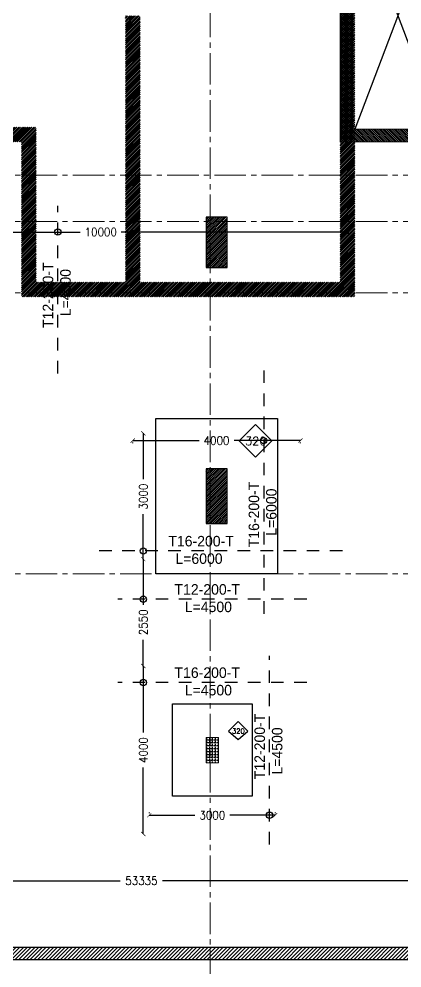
# Model space of a CAD drawing. Header units: millimetres. Extents: x -967280 to 3852, y 2833 to 1955156.
# Drawn here: x -717790 to -708655, y 477843 to 500463 of the extents above; entities that cross this region are included whole.
import ezdxf

# ---------------------------------------------------------------- set-up
doc = ezdxf.new("R2010")
doc.units = ezdxf.units.MM
doc.header["$LTSCALE"] = 1000
doc.header["$PDMODE"] = 35
doc.header["$PDSIZE"] = 25
for name, pattern in [('$0$DASHED2', [0.375, 0.25, -0.125]), ('B05-FIRST FLOOR PLAN$0$DLINE', [0.55, 0.3, -0.25]), ('Columns_Structural070816$0$CENTER2', [1.125, 0.75, -0.125, 0.125, -0.125])]:
    doc.linetypes.add(name, pattern=pattern)
for name, color, linetype in [('B05-FIRST FLOOR PLAN$0$STR_ROOF RFT$0$S-SYMB', 30, 'Continuous'), ('R.C. footing', 4, 'Continuous'), ('S - BATH Hach', 1, 'Continuous'), ('S - col hach', 1, 'Continuous'), ('S - dot', 1, 'Continuous'), ('S -Beams', 2, 'Continuous'), ('S-TEXT', 2, 'Continuous'), ('SLAB', 210, 'Continuous')]:
    doc.layers.add(name, color=color, linetype=linetype)
for name, color, linetype, lineweight in [('S - column', 6, 'Continuous', 60), ('ST-000-AXIS', 9, 'Columns_Structural070816$0$CENTER2', 9), ('ST-203-SLAB-TXT', 7, 'Continuous', 30), ('ST-206-SLAB-DIM', 1, 'Continuous', 20), ('ST-RFT-BOT', 2, '$0$DASHED2', 30), ('ST-RFT-TOP', 5, '$0$DASHED2', 30)]:
    doc.layers.add(name, color=color, linetype=linetype, lineweight=lineweight)
doc.styles.add('B05-FIRST FLOOR PLAN$0$XS-Roof RFT$0$T25-100', font='STENCIL.shx', dxfattribs={"height": 250})
doc.styles.add('ROMANC', font='romanc.shx')
doc.styles.add('TUNELNO', font='romans.shx', dxfattribs={"width": 0.9})
doc.dimstyles.new('Copy(2) of DSEC', dxfattribs={"dimtxt": 200, "dimasz": 100, "dimexe": 50, "dimexo": 80, "dimgap": 100, "dimtad": 1, "dimdec": 0, "dimrnd": 5, "dimzin": 0, "dimdsep": 46, "dimtxsty": 'TUNELNO', "dimblk": 'ARCHTICK', "dimcen": 0.09, "dimclrd": 1, "dimclre": 1, "dimclrt": 3, "dimadec": 0, "dimazin": 0, "dimtfac": 0.78125, "dimtdec": 0, "dimtix": 1, "dimtmove": 2, "dimatfit": 3, "dimldrblk": 'ARCHTICK', "dimfxl": 1, "dimtolj": 1, "dimtzin": 0, "dimarcsym": 0})
pattern_1 = [(45, (-410798.87, -446239.72), (-44.9012806, 44.9012806), []), (135, (-410798.87, -446239.72), (-44.9012806, -44.9012806), [])]

# ---------------------------------------------------------------- blocks, each defined once
blk = doc.blocks.new('_ArchTick')
at = {"color": 0, "linetype": 'ByBlock', "const_width": 0.15}
blk.add_lwpolyline([(-0.5, -0.5), (0.5, 0.5)], dxfattribs=at)
blk = doc.blocks.new('*D1094')
at = {"layer": 'Defpoints', "color": 0, "transparency": 16777216}
for p in [(-719941, 495515), (-709939, 495515), (-709939, 495385)]:
    blk.add_point(p, dxfattribs=at)
at = {"layer": 'ST-206-SLAB-DIM', "color": 1, "lineweight": -2, "transparency": 16777216}
for p, q in [((-719941, 495435), (-719941, 495335)), ((-719941, 495385), (-716330, 495385)), ((-709939, 495385), (-715350, 495385)), ((-709939, 495435), (-709939, 495335))]:
    blk.add_line(p, q, dxfattribs=at)
at = {"layer": 'ST-206-SLAB-DIM', "color": 1, "lineweight": -2, "transparency": 16777216, "xscale": 100, "yscale": 100, "zscale": 100, "rotation": 180}
blk.add_blockref('_ArchTick', (-719941, 495385), dxfattribs=at)
at = {"layer": 'ST-206-SLAB-DIM', "color": 1, "lineweight": -2, "transparency": 16777216, "xscale": 100, "yscale": 100, "zscale": 100}
blk.add_blockref('_ArchTick', (-709939, 495385), dxfattribs=at)
at = {"layer": 'ST-206-SLAB-DIM', "color": 3, "transparency": 16777216, "insert": (-715840, 495385), "char_height": 200, "attachment_point": 5, "style": 'TUNELNO'}
blk.add_mtext('\\A1;10000', dxfattribs=at)
blk = doc.blocks.new('A$C46269fcd new')
at = {"layer": 'S - BATH Hach', "ltscale": 30, "transparency": 33554483}
h = blk.add_hatch(dxfattribs=at)
h.set_pattern_fill('ANSI31', color=1, scale=20)
h.set_pattern_definition([(45, (643184.17, -484711.8), (-44.9012806, 44.9012806), [])])
h.paths.add_polyline_path([(47835, 35800), (47835, -9200), (-6100, -9200), (-6100, 35800), (-5800, 35800), (-5800, -8900), (47535, -8900), (47535, 35800)])
at = {"layer": 'S - col hach', "true_color": 0xcd6928}
h = blk.add_hatch(dxfattribs=at)
h.set_pattern_fill('ANGLE', color=32, scale=10, angle=90)
h.set_pattern_definition([(90, (-416798.87, -510339.72), (-69.85, 4e-15), [50.8, -19.05]), (180, (-416798.87, -510339.72), (-9e-15, -69.85), [50.8, -19.05])])
h.paths.add_polyline_path([(27800, -3900), (27500, -3900), (27500, -4500), (27800, -4500)])
at = {"layer": 'R.C. footing', "color": 4, "ltscale": 30}
blk.add_lwpolyline([(47835, 35800), (47835, -9200), (-6100, -9200), (-6100, 35800), (-5800, 35800), (-5800, -8900), (47535, -8900), (47535, 35800)], close=True, dxfattribs=at)
at = {"layer": 'S - column', "lineweight": 15}
blk.add_lwpolyline([(27800, -3900), (27500, -3900), (27500, -4500), (27800, -4500)], close=True, dxfattribs=at)
blk = doc.blocks.new('FROM FOUNDATION TO UPPER LOWER BASEMENT_COLUMNS(new2)')
at = {"layer": 'S - col hach'}
h = blk.add_hatch(dxfattribs=at)
h.set_pattern_fill('ANSI31', color=256, scale=10, angle=-90)
h.set_pattern_definition([(315, (-770003.16, 861038.448), (22.4506403, 22.4506403), [])])
h.paths.add_polyline_path([(450199, 621040), (447899, 621040), (447899, 626440), (450199, 626440), (450199, 626740), (447599, 626740), (447599, 620740), (450199, 620740)])
h = blk.add_hatch(dxfattribs=at)
h.set_pattern_fill('ANSI31', color=256, scale=10)
h.set_pattern_definition([(45, (-119733.897, -851549.915), (-22.4506403, 22.4506403), [])])
h.paths.add_polyline_path([(444899, 618940), (444399, 618940), (444399, 617740), (444899, 617740)])
h = blk.add_hatch(dxfattribs=at)
h.set_pattern_fill('ANSI31', color=256, scale=10)
h.set_pattern_definition([(45, (193250.144, -596912.31), (-22.4506403, 22.4506403), [])])
h.paths.add_polyline_path([(444899, 611640), (444899, 612940), (444399, 612940), (444399, 611640)])
at = {"layer": 'S - column', "lineweight": 15}
for points in [[(450199, 621040), (447899, 621040), (447899, 626440), (450199, 626440), (450199, 626740), (447599, 626740), (447599, 620740), (450199, 620740)], [(444399, 617740), (444399, 618940), (444899, 618940), (444899, 617740)], [(444399, 611640), (444399, 612940), (444899, 612940), (444899, 611640)]]:
    blk.add_lwpolyline(points, close=True, dxfattribs=at)
at = {"layer": 'ST-RFT-BOT', "color": 7, "linetype": 'Continuous', "ltscale": 30}
for points in [[(444899, 618940), (444399, 618940), (444399, 617740), (444899, 617740)], [(444899, 612940), (444399, 612940), (444399, 611640), (444899, 611640)]]:
    blk.add_lwpolyline(points, dxfattribs=at)
blk = doc.blocks.new('A$C498c0d08')
at = {"layer": 'S - col hach'}
h = blk.add_hatch(dxfattribs=at)
h.set_pattern_fill('ANSI37', color=3, scale=20)
h.set_pattern_definition(pattern_1)
h.paths.add_polyline_path([(48200, -15400), (48500, -15400), (48500, -16000), (48200, -16000)])
h = blk.add_hatch(dxfattribs=at)
h.set_pattern_fill('ANSI31', color=256, scale=10)
h.set_pattern_definition([(45, (549284.17, -420511.8), (-22.4506403, 22.4506403), [])])
h.paths.add_polyline_path([(36800, -19500), (26638, -19500), (26638, -25500), (29200, -25500), (29200, -29200), (37150, -29200), (37150, -19500), (36800, -19500), (36800, -28850), (32025, -28850), (32025, -22500), (31675, -22500), (31675, -28850), (29550, -28850), (29550, -25150), (26988, -25150), (26988, -19850), (31675, -19850), (31675, -22000), (32025, -22000), (32025, -19850), (36800, -19850)])
h = blk.add_hatch(dxfattribs=at)
h.set_pattern_fill('ANSI37', color=3, scale=20)
h.set_pattern_definition(pattern_1)
h.paths.add_polyline_path([(48200, -20400), (48500, -20400), (48500, -21000), (48200, -21000)])
h = blk.add_hatch(dxfattribs=at)
h.set_pattern_fill('ANSI37', color=3, scale=20)
h.set_pattern_definition(pattern_1)
h.paths.add_polyline_path([(48200, -25400), (48500, -25400), (48500, -26000), (48200, -26000)])
h = blk.add_hatch(dxfattribs=at)
h.set_pattern_fill('ANSI37', color=3, scale=20)
h.set_pattern_definition(pattern_1)
h.paths.add_polyline_path([(48200, -30400), (48500, -30400), (48500, -31000), (48200, -31000)])
at = {"layer": 'S - column', "lineweight": 15}
for points in [[(48200, -15400), (48500, -15400), (48500, -16000), (48200, -16000)], [(48200, -20400), (48500, -20400), (48500, -21000), (48200, -21000)], [(48200, -25400), (48500, -25400), (48500, -26000), (48200, -26000)], [(48200, -30400), (48500, -30400), (48500, -31000), (48200, -31000)]]:
    blk.add_lwpolyline(points, close=True, dxfattribs=at)
at = {"layer": 'S -Beams', "const_width": 0.02}
blk.add_lwpolyline([(37150, -19500), (26638, -19500), (26638, -25500), (29200, -25500), (29200, -29200), (37150, -29200)], close=True, dxfattribs=at)
at = {"layer": 'S -Beams'}
blk.add_lwpolyline([(31675, -22500, 0.02, 0.02, 0), (31675, -28850, 0.02, 0.02, 0), (29550, -28850, 0.02, 0.02, 0), (29550, -25150, 0.02, 0.02, 0), (26988, -25150, 0.02, 0.02, 0), (26988, -19850, 0.02, 0.02, 0), (31675, -19850, 0.02, 0.02, 0), (31675, -22000, 0, 0, 0), (32025, -22000, 0, 0, 0), (32025, -19850, 0, 0, 0), (36800, -19850, 0, 0, 0), (36800, -28850, 0, 0, 0), (32025, -28850, 0, 0, 0), (32025, -22500, 0, 0, 0)], format="xyseb", close=True, dxfattribs=at)
blk = doc.blocks.new('*D1158')
at = {"layer": 'Defpoints', "color": 0, "transparency": 16777216}
for p in [(-714825, 490590), (-714795, 490590), (-714795, 487589)]:
    blk.add_point(p, dxfattribs=at)
at = {"layer": 'ST-206-SLAB-DIM', "color": 1, "lineweight": -2, "transparency": 16777216}
for p, q in [((-714825, 490590), (-714825, 489496)), ((-714825, 487589), (-714825, 488662))]:
    blk.add_line(p, q, dxfattribs=at)
at = {"layer": 'ST-206-SLAB-DIM', "color": 1, "lineweight": -2, "transparency": 16777216, "xscale": 100, "yscale": 100, "zscale": 100}
for p, rotation in [((-714825, 490590), 90), ((-714825, 487589), 270)]:
    blk.add_blockref('_ArchTick', p, dxfattribs=dict(at, rotation=rotation))
at = {"layer": 'ST-206-SLAB-DIM', "color": 3, "transparency": 16777216, "insert": (-714825, 489079), "char_height": 200, "attachment_point": 5, "rotation": 90, "style": 'TUNELNO'}
blk.add_mtext('\\A1;3000', dxfattribs=at)
blk = doc.blocks.new('*D1159')
at = {"layer": 'Defpoints', "color": 0, "transparency": 16777216}
for p in [(-715077, 490431), (-711076, 490431), (-711076, 490415)]:
    blk.add_point(p, dxfattribs=at)
at = {"layer": 'ST-206-SLAB-DIM', "color": 1, "lineweight": -2, "transparency": 16777216}
for p, q in [((-715077, 490415), (-713496, 490415)), ((-711076, 490415), (-712662, 490415)), ((-715077, 490351), (-715077, 490365)), ((-711076, 490351), (-711076, 490365))]:
    blk.add_line(p, q, dxfattribs=at)
at = {"layer": 'ST-206-SLAB-DIM', "color": 1, "lineweight": -2, "transparency": 16777216, "xscale": 100, "yscale": 100, "zscale": 100, "rotation": 180}
blk.add_blockref('_ArchTick', (-715077, 490415), dxfattribs=at)
at = {"layer": 'ST-206-SLAB-DIM', "color": 1, "lineweight": -2, "transparency": 16777216, "xscale": 100, "yscale": 100, "zscale": 100}
blk.add_blockref('_ArchTick', (-711076, 490415), dxfattribs=at)
at = {"layer": 'ST-206-SLAB-DIM', "color": 3, "transparency": 16777216, "insert": (-713079, 490415), "char_height": 200, "attachment_point": 5, "style": 'TUNELNO'}
blk.add_mtext('\\A1;4000', dxfattribs=at)
blk = doc.blocks.new('*D1174')
at = {"layer": 'Defpoints', "color": 0, "transparency": 16777216}
for p in [(-714795, 485040), (-714825, 481039), (-714795, 481039)]:
    blk.add_point(p, dxfattribs=at)
at = {"layer": 'ST-206-SLAB-DIM', "color": 1, "lineweight": -2, "transparency": 16777216}
for p, q in [((-714825, 485040), (-714825, 483455)), ((-714825, 481039), (-714825, 482620))]:
    blk.add_line(p, q, dxfattribs=at)
at = {"layer": 'ST-206-SLAB-DIM', "color": 1, "lineweight": -2, "transparency": 16777216, "xscale": 100, "yscale": 100, "zscale": 100}
for p, rotation in [((-714825, 485040), 90), ((-714825, 481039), 270)]:
    blk.add_blockref('_ArchTick', p, dxfattribs=dict(at, rotation=rotation))
at = {"layer": 'ST-206-SLAB-DIM', "color": 3, "transparency": 16777216, "insert": (-714825, 483037), "char_height": 200, "attachment_point": 5, "rotation": 90, "style": 'TUNELNO'}
blk.add_mtext('\\A1;4000', dxfattribs=at)
blk = doc.blocks.new('*D1175')
at = {"layer": 'Defpoints', "color": 0, "transparency": 16777216}
for p in [(-714682, 481469), (-711681, 481485), (-711681, 481469)]:
    blk.add_point(p, dxfattribs=at)
at = {"layer": 'ST-206-SLAB-DIM', "color": 1, "lineweight": -2, "transparency": 16777216}
for p, q in [((-714682, 481549), (-714682, 481535)), ((-714682, 481485), (-713596, 481485)), ((-711681, 481485), (-712762, 481485)), ((-711681, 481549), (-711681, 481535))]:
    blk.add_line(p, q, dxfattribs=at)
at = {"layer": 'ST-206-SLAB-DIM', "color": 1, "lineweight": -2, "transparency": 16777216, "xscale": 100, "yscale": 100, "zscale": 100, "rotation": 180}
blk.add_blockref('_ArchTick', (-714682, 481485), dxfattribs=at)
at = {"layer": 'ST-206-SLAB-DIM', "color": 1, "lineweight": -2, "transparency": 16777216, "xscale": 100, "yscale": 100, "zscale": 100}
blk.add_blockref('_ArchTick', (-711681, 481485), dxfattribs=at)
at = {"layer": 'ST-206-SLAB-DIM', "color": 3, "transparency": 16777216, "insert": (-713179, 481485), "char_height": 200, "attachment_point": 5, "style": 'TUNELNO'}
blk.add_mtext('\\A1;3000', dxfattribs=at)
blk = doc.blocks.new('*D1183')
at = {"layer": 'Defpoints', "color": 0, "transparency": 16777216}
for p in [(-714825, 487589), (-714795, 487589), (-714795, 485040)]:
    blk.add_point(p, dxfattribs=at)
at = {"layer": 'ST-206-SLAB-DIM', "color": 1, "lineweight": -2, "transparency": 16777216}
for p, q in [((-714825, 487589), (-714825, 486501)), ((-714825, 485040), (-714825, 485666))]:
    blk.add_line(p, q, dxfattribs=at)
at = {"layer": 'ST-206-SLAB-DIM', "color": 1, "lineweight": -2, "transparency": 16777216, "xscale": 100, "yscale": 100, "zscale": 100}
for p, rotation in [((-714825, 487589), 90), ((-714825, 485040), 270)]:
    blk.add_blockref('_ArchTick', p, dxfattribs=dict(at, rotation=rotation))
at = {"layer": 'ST-206-SLAB-DIM', "color": 3, "transparency": 16777216, "insert": (-714825, 486083), "char_height": 200, "attachment_point": 5, "rotation": 90, "style": 'TUNELNO'}
blk.add_mtext('\\A1;2550', dxfattribs=at)
blk = doc.blocks.new('*D1188')
at = {"layer": 'Defpoints', "color": 0, "transparency": 16777216}
for p in [(-746629, 479954), (-746629, 479924), (-693294, 479954)]:
    blk.add_point(p, dxfattribs=at)
at = {"layer": 'ST-206-SLAB-DIM', "color": 1, "lineweight": -2, "transparency": 16777216}
for p, q in [((-746629, 479924), (-715373, 479924)), ((-693294, 479924), (-714367, 479924))]:
    blk.add_line(p, q, dxfattribs=at)
at = {"layer": 'ST-206-SLAB-DIM', "color": 1, "lineweight": -2, "transparency": 16777216, "xscale": 100, "yscale": 100, "zscale": 100, "rotation": 180}
blk.add_blockref('_ArchTick', (-746629, 479924), dxfattribs=at)
at = {"layer": 'ST-206-SLAB-DIM', "color": 1, "lineweight": -2, "transparency": 16777216, "xscale": 100, "yscale": 100, "zscale": 100}
blk.add_blockref('_ArchTick', (-693294, 479924), dxfattribs=at)
at = {"layer": 'ST-206-SLAB-DIM', "color": 3, "transparency": 16777216, "insert": (-714870, 479924), "char_height": 200, "attachment_point": 5, "style": 'TUNELNO'}
blk.add_mtext('\\A1;53335', dxfattribs=at)
blk = doc.blocks.new('AXES-00')
at = {"layer": 'ST-000-AXIS'}
for p, q in [((544498.9, 750979.6), (544498.9, 695813.8)), ((575723.2, 719939.7), (505674.3, 719939.7)), ((575723.2, 718839.7), (505674.3, 718839.7)), ((575723.2, 717139.7), (505674.3, 717139.7)), ((575723.2, 710439.7), (505674.3, 710439.7))]:
    blk.add_line(p, q, dxfattribs=at)

msp = doc.modelspace()

# ---------------------------------------------------------------- hatches: boundary and pattern name
at = {"layer": 'S - BATH Hach'}
h = msp.add_hatch(dxfattribs=at)
h.set_pattern_fill('ANSI31', color=256, scale=20, angle=180)
h.set_pattern_definition([(225, (-644280.77, 271607.625), (44.90128, -44.90128), [])])
h.paths.add_polyline_path([(-710128.7, 503537.4), (-720290.7, 503537.4), (-720290.7, 497537.4), (-717728.7, 497537.4), (-717728.7, 493837.4), (-709778.7, 493837.4), (-709778.7, 497537.4), (-710128.7, 497537.4), (-710128.7, 494187.4), (-714903.7, 494187.4), (-714903.7, 500537.4), (-715253.7, 500537.4), (-715253.7, 494187.4), (-717378.7, 494187.4), (-717378.7, 497887.4), (-719940.7, 497887.4), (-719940.7, 503187.4), (-715253.7, 503187.4), (-715253.7, 501037.4), (-714903.7, 501037.4), (-714903.7, 503187.4), (-710128.7, 503187.4)])

# ---------------------------------------------------------------- linework, layer by layer
at = {"layer": 'B05-FIRST FLOOR PLAN$0$STR_ROOF RFT$0$S-SYMB'}
for centre in [(-716864, 495384.6), (-711954.2, 490414.5), (-714825.2, 487783), (-714825.3, 486633.2), (-714825.3, 484648.6), (-711815.5, 481485.3)]:
    msp.add_circle(centre, 75, dxfattribs=at)
at = {"layer": 'S - dot'}
for p, q in [((-707728.7, 503237.4), (-709778.7, 497837.4)), ((-707728.7, 497837.4), (-709728.7, 503137.4))]:
    msp.add_line(p, q, dxfattribs=at)
at = {"layer": 'S -Beams', "const_width": 0.02}
msp.add_lwpolyline([(-709778.7, 493837.4), (-709778.7, 503537.4), (-720290.7, 503537.4), (-720290.7, 497537.4), (-717728.7, 497537.4), (-717728.7, 493837.4)], close=True, dxfattribs=at)
at = {"layer": 'S-TEXT', "color": 7, "true_color": 0xffffff}
for points in [[(-712149, 490019.6), (-711761.8, 490406.8), (-712149, 490793.9), (-712536.1, 490406.8)], [(-712562.7, 483288.2), (-712330.4, 483490.4), (-712562.7, 483722.7), (-712795, 483490.4)]]:
    msp.add_lwpolyline(points, close=True, dxfattribs=at)
at = {"layer": 'SLAB', "color": 2, "linetype": 'Continuous', "ltscale": 30}
for points in [[(-714528.7, 490937.4), (-711628.8, 490937.4), (-711628.8, 487237.4), (-714528.7, 487237.4)], [(-714128.7, 484137.4), (-712228.7, 484137.4), (-712228.7, 481937.4), (-714128.7, 481937.4)]]:
    msp.add_lwpolyline(points, close=True, dxfattribs=at)
at = {"layer": 'ST-RFT-TOP', "linetype": 'B05-FIRST FLOOR PLAN$0$DLINE'}
for points in [[(-716864, 492012.4), (-716864, 496012.4)], [(-711954.2, 492087.4), (-711954.2, 486087.4)], [(-710078.8, 487783), (-716078.8, 487783)], [(-710928.7, 486633.2), (-715428.7, 486633.2)], [(-711815.5, 480787.4), (-711815.5, 485287.4)], [(-710928.7, 484648.6), (-715428.7, 484648.6)]]:
    msp.add_lwpolyline(points, dxfattribs=at)

# ---------------------------------------------------------------- block references
at = {"layer": 'S - column', "color": 7, "true_color": 0xffffff}
msp.add_blockref('A$C46269fcd new', (-740828.7, 487237.4), dxfattribs=at)
at = {"layer": 'S - column'}
msp.add_blockref('FROM FOUNDATION TO UPPER LOWER BASEMENT_COLUMNS(new2)', (-1157727.6, -123202.4), dxfattribs=at)
at = {"layer": 'S - column', "lineweight": 106, "ltscale": 30}
msp.add_blockref('A$C498c0d08', (-746928.7, 523037.4), dxfattribs=at)
at = {"layer": 'S -Beams'}
msp.add_blockref('AXES-00', (-1257727.6, -223202.4), dxfattribs=at)

# ---------------------------------------------------------------- texts
at = {"layer": 'S-TEXT', "color": 3, "attachment_point": 1, "style": 'ROMANC'}
for width, gutter_width, heights, insert, char_height in [(592857.868, 980, [-196], (-712395.4, 490502.8), 196), (355714.721, 588, [-117.6], (-712710.6, 483548.1), 117.6)]:
    msp.add_mtext_dynamic_manual_height_columns('320', width=width, gutter_width=gutter_width, heights=heights, dxfattribs=dict(at, insert=insert, char_height=char_height))
at = {"layer": 'ST-203-SLAB-TXT', "style": 'B05-FIRST FLOOR PLAN$0$XS-Roof RFT$0$T25-100'}
for s, p in [('T12-200-T', (-716973.2, 493099.5)), ('L=4000', (-716556.6, 493378.9)), ('T16-200-T', (-712063.5, 487871.6)), ('L=6000', (-711646.8, 488146.6)), ('T12-200-T', (-711924.7, 482344.5)), ('L=4500', (-711508.1, 482453.9))]:
    msp.add_text(s, height=250, rotation=90, dxfattribs=at).set_placement(p)
for s, p in [('T16-200-T', (-714227.5, 487892.2)), ('L=6000', (-714059.4, 487475.6)), ('T12-200-T', (-714081.2, 486742.4)), ('L=4500', (-713835.4, 486325.8)), ('T16-200-T', (-714081.2, 484757.9)), ('L=4500', (-713835.4, 484341.2))]:
    msp.add_text(s, height=250, dxfattribs=at).set_placement(p)

# ---------------------------------------------------------------- dimensions: what is measured, and where the dimension line sits
at = {"layer": 'ST-206-SLAB-DIM'}
for base, p1, p2, angle, picture, middle in [((-709938.7, 495384.6), (-719940.7, 495515.2), (-709938.7, 495515.2), 360, '*D1094', (-715839.9, 495384.6)), ((-714825.3, 490590.3), (-714795.3, 487589.4), (-714795.3, 490590.3), 90, '*D1158', (-714825.3, 489079.3)), ((-711075.8, 490414.5), (-715076.7, 490430.7), (-711075.8, 490430.7), 0, '*D1159', (-713078.7, 490414.5)), ((-714825.4, 487589.4), (-714795.4, 485040.3), (-714795.4, 487589.4), 90, '*D1183', (-714825.4, 486083.4)), ((-714825.4, 481039.4), (-714795.4, 485040.3), (-714795.4, 481039.4), 270, '*D1174', (-714825.4, 483037.4)), ((-711680.7, 481485.3), (-714681.6, 481469.1), (-711680.7, 481469.1), 0, '*D1175', (-713178.7, 481485.3)), ((-746628.7, 479923.9), (-693293.7, 479953.9), (-746628.7, 479953.9), 180, '*D1188', (-714870.1, 479923.9))]:
    dim = msp.add_linear_dim(base=base, p1=p1, p2=p2, angle=angle, dimstyle='Copy(2) of DSEC', dxfattribs=at)
    dim.commit()
    dim.dimension.update_dxf_attribs({"geometry": picture, "text_midpoint": middle, "dimtype": 161})

doc.saveas('drawing.dxf')
